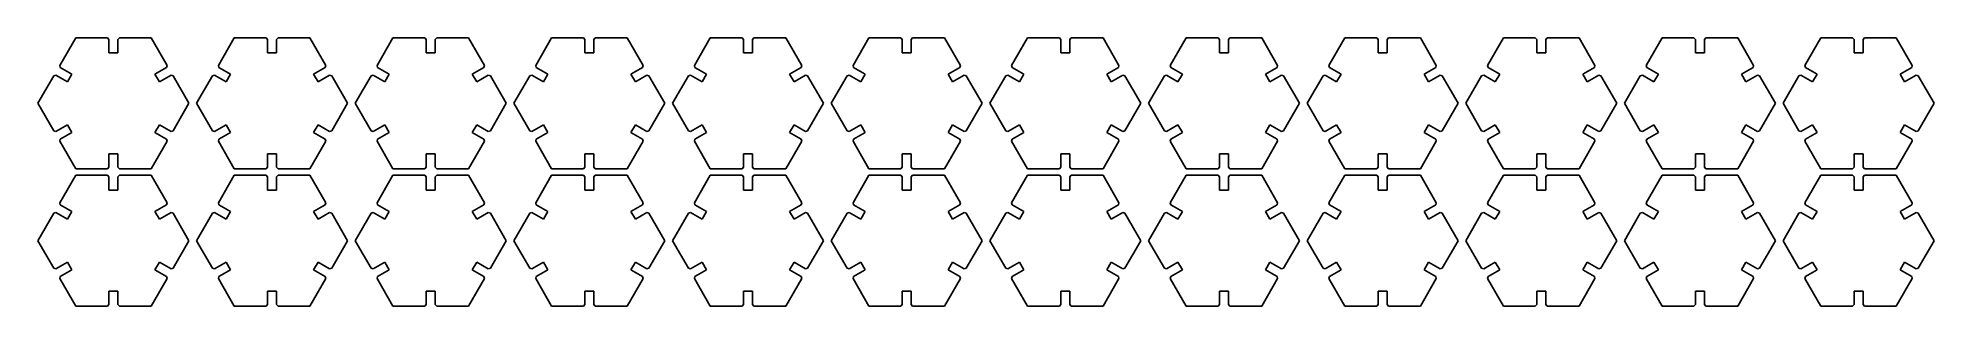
# Model space of a CAD drawing. Extents: x 22 to 1830, y 1020 to 1276.
import ezdxf

# ---------------------------------------------------------------- set-up
doc = ezdxf.new("R2010")
doc.units = 0
doc.layers.get('0').update_dxf_attribs({"linetype": 'CONTINUOUS'})

msp = doc.modelspace()

# ---------------------------------------------------------------- linework, layer by layer
at = {"color": 7}
for points in [[(57.822559, 1276.093284), (42.657205, 1249.826109)], [(57.822559, 1276.093284), (42.657205, 1249.826109)], [(88.15327, 1276.093284), (57.822559, 1276.093284)], [(88.15327, 1276.093284), (57.822559, 1276.093284)], [(89.57059, 1274.675934), (88.15327, 1276.093284)], [(89.57059, 1274.675934), (88.15327, 1276.093284)], [(89.57059, 1261.920084), (89.57059, 1274.675934)], [(89.57059, 1261.920084), (89.57059, 1274.675934)], [(98.074525, 1274.675934), (99.491852, 1276.093284)], [(98.074525, 1274.675934), (99.491852, 1276.093284)], [(98.074525, 1261.920084), (98.074525, 1274.675934)], [(98.074525, 1261.920084), (98.074525, 1274.675934)], [(129.822557, 1276.093284), (99.491852, 1276.093284)], [(129.822557, 1276.093284), (99.491852, 1276.093284)], [(144.98791, 1249.826109), (129.822557, 1276.093284)], [(144.98791, 1249.826109), (129.822557, 1276.093284)], [(209.098699, 1276.093284), (193.933345, 1249.826109)], [(239.42941, 1276.093284), (209.098699, 1276.093284)], [(240.84673, 1274.675934), (239.42941, 1276.093284)], [(240.84673, 1261.920084), (240.84673, 1274.675934)], [(249.350665, 1274.675934), (250.767992, 1276.093284)], [(249.350665, 1261.920084), (249.350665, 1274.675934)], [(281.098697, 1276.093284), (250.767992, 1276.093284)], [(296.26405, 1249.826109), (281.098697, 1276.093284)], [(360.374846, 1276.093284), (345.209492, 1249.826109)], [(390.705557, 1276.093284), (360.374846, 1276.093284)], [(392.122877, 1274.675934), (390.705557, 1276.093284)], [(392.122877, 1261.920084), (392.122877, 1274.675934)], [(400.626812, 1274.675934), (402.04414, 1276.093284)], [(400.626812, 1261.920084), (400.626812, 1274.675934)], [(432.374845, 1276.093284), (402.04414, 1276.093284)], [(447.540197, 1249.826109), (432.374845, 1276.093284)], [(511.650986, 1276.093284), (496.485632, 1249.826109)], [(541.981697, 1276.093284), (511.650986, 1276.093284)], [(543.399017, 1274.675934), (541.981697, 1276.093284)], [(543.399017, 1261.920084), (543.399017, 1274.675934)], [(551.902952, 1274.675934), (553.32028, 1276.093284)], [(551.902952, 1261.920084), (551.902952, 1274.675934)], [(583.650985, 1276.093284), (553.32028, 1276.093284)], [(598.816337, 1249.826109), (583.650985, 1276.093284)], [(662.927126, 1276.093284), (647.761772, 1249.826109)], [(693.257837, 1276.093284), (662.927126, 1276.093284)], [(694.675157, 1274.675934), (693.257837, 1276.093284)], [(694.675157, 1261.920084), (694.675157, 1274.675934)], [(703.179092, 1274.675934), (704.59642, 1276.093284)], [(703.179092, 1261.920084), (703.179092, 1274.675934)], [(734.927125, 1276.093284), (704.59642, 1276.093284)], [(750.092477, 1249.826109), (734.927125, 1276.093284)], [(814.203259, 1276.093284), (799.037905, 1249.826109)], [(844.53397, 1276.093284), (814.203259, 1276.093284)], [(845.95129, 1274.675934), (844.53397, 1276.093284)], [(845.95129, 1261.920084), (845.95129, 1274.675934)], [(854.455225, 1274.675934), (855.872552, 1276.093284)], [(854.455225, 1261.920084), (854.455225, 1274.675934)], [(886.203257, 1276.093284), (855.872552, 1276.093284)], [(901.36861, 1249.826109), (886.203257, 1276.093284)], [(965.479384, 1276.093284), (950.31403, 1249.826109)], [(995.810095, 1276.093284), (965.479384, 1276.093284)], [(997.227415, 1274.675934), (995.810095, 1276.093284)], [(997.227415, 1261.920084), (997.227415, 1274.675934)], [(1005.73135, 1274.675934), (1007.148677, 1276.093284)], [(1005.73135, 1261.920084), (1005.73135, 1274.675934)], [(1037.479382, 1276.093284), (1007.148677, 1276.093284)], [(1052.644735, 1249.826109), (1037.479382, 1276.093284)], [(1116.755584, 1276.093284), (1101.59023, 1249.826109)], [(1147.086295, 1276.093284), (1116.755584, 1276.093284)], [(1148.503615, 1274.675934), (1147.086295, 1276.093284)], [(1148.503615, 1261.920084), (1148.503615, 1274.675934)], [(1157.00755, 1274.675934), (1158.424877, 1276.093284)], [(1157.00755, 1261.920084), (1157.00755, 1274.675934)], [(1188.755582, 1276.093284), (1158.424877, 1276.093284)], [(1203.920935, 1249.826109), (1188.755582, 1276.093284)], [(1268.031709, 1276.093284), (1252.866355, 1249.826109)], [(1298.36242, 1276.093284), (1268.031709, 1276.093284)], [(1299.77974, 1274.675934), (1298.36242, 1276.093284)], [(1299.77974, 1261.920084), (1299.77974, 1274.675934)], [(1308.283675, 1274.675934), (1309.701002, 1276.093284)], [(1308.283675, 1261.920084), (1308.283675, 1274.675934)], [(1340.031707, 1276.093284), (1309.701002, 1276.093284)], [(1355.19706, 1249.826109), (1340.031707, 1276.093284)], [(1419.307834, 1276.093284), (1404.14248, 1249.826109)], [(1449.638545, 1276.093284), (1419.307834, 1276.093284)], [(1451.055865, 1274.675934), (1449.638545, 1276.093284)], [(1451.055865, 1261.920084), (1451.055865, 1274.675934)], [(1459.5598, 1274.675934), (1460.977127, 1276.093284)], [(1459.5598, 1261.920084), (1459.5598, 1274.675934)], [(1491.307832, 1276.093284), (1460.977127, 1276.093284)], [(1506.473185, 1249.826109), (1491.307832, 1276.093284)], [(1570.583959, 1276.093284), (1555.418605, 1249.826109)], [(1600.91467, 1276.093284), (1570.583959, 1276.093284)], [(1602.33199, 1274.675934), (1600.91467, 1276.093284)], [(1602.33199, 1261.920084), (1602.33199, 1274.675934)], [(1610.835925, 1274.675934), (1612.253252, 1276.093284)], [(1610.835925, 1261.920084), (1610.835925, 1274.675934)], [(1642.583957, 1276.093284), (1612.253252, 1276.093284)], [(1657.74931, 1249.826109), (1642.583957, 1276.093284)], [(1721.860159, 1276.093284), (1706.694805, 1249.826109)], [(1752.19087, 1276.093284), (1721.860159, 1276.093284)], [(1753.60819, 1274.675934), (1752.19087, 1276.093284)], [(1753.60819, 1261.920084), (1753.60819, 1274.675934)], [(1762.112125, 1274.675934), (1763.529452, 1276.093284)], [(1762.112125, 1261.920084), (1762.112125, 1274.675934)], [(1793.860157, 1276.093284), (1763.529452, 1276.093284)], [(1809.02551, 1249.826109), (1793.860157, 1276.093284)], [(42.657205, 1249.826109), (43.17598, 1247.890059)], [(42.657205, 1249.826109), (43.17598, 1247.890059)], [(54.222919, 1241.512059), (43.17598, 1247.890059)], [(54.222919, 1241.512059), (43.17598, 1247.890059)], [(98.074525, 1261.920084), (89.57059, 1261.920084)], [(98.074525, 1261.920084), (89.57059, 1261.920084)], [(133.422197, 1241.512059), (144.469135, 1247.890059)], [(133.422197, 1241.512059), (144.469135, 1247.890059)], [(144.469135, 1247.890059), (144.98791, 1249.826109)], [(144.469135, 1247.890059), (144.98791, 1249.826109)], [(193.933345, 1249.826109), (194.45212, 1247.890059)], [(205.499059, 1241.512059), (194.45212, 1247.890059)], [(249.350665, 1261.920084), (240.84673, 1261.920084)], [(284.698337, 1241.512059), (295.745275, 1247.890059)], [(295.745275, 1247.890059), (296.26405, 1249.826109)], [(345.209492, 1249.826109), (345.728267, 1247.890059)], [(356.775206, 1241.512059), (345.728267, 1247.890059)], [(400.626812, 1261.920084), (392.122877, 1261.920084)], [(435.974485, 1241.512059), (447.021422, 1247.890059)], [(447.021422, 1247.890059), (447.540197, 1249.826109)], [(496.485632, 1249.826109), (497.004407, 1247.890059)], [(508.051346, 1241.512059), (497.004407, 1247.890059)], [(551.902952, 1261.920084), (543.399017, 1261.920084)], [(587.250625, 1241.512059), (598.297562, 1247.890059)], [(598.297562, 1247.890059), (598.816337, 1249.826109)], [(647.761772, 1249.826109), (648.280547, 1247.890059)], [(659.327486, 1241.512059), (648.280547, 1247.890059)], [(703.179092, 1261.920084), (694.675157, 1261.920084)], [(738.526765, 1241.512059), (749.573702, 1247.890059)], [(749.573702, 1247.890059), (750.092477, 1249.826109)], [(799.037905, 1249.826109), (799.55668, 1247.890059)], [(810.603619, 1241.512059), (799.55668, 1247.890059)], [(854.455225, 1261.920084), (845.95129, 1261.920084)], [(889.802897, 1241.512059), (900.849835, 1247.890059)], [(900.849835, 1247.890059), (901.36861, 1249.826109)], [(950.31403, 1249.826109), (950.832805, 1247.890059)], [(961.879744, 1241.512059), (950.832805, 1247.890059)], [(1005.73135, 1261.920084), (997.227415, 1261.920084)], [(1041.079022, 1241.512059), (1052.12596, 1247.890059)], [(1052.12596, 1247.890059), (1052.644735, 1249.826109)], [(1101.59023, 1249.826109), (1102.109005, 1247.890059)], [(1113.155944, 1241.512059), (1102.109005, 1247.890059)], [(1157.00755, 1261.920084), (1148.503615, 1261.920084)], [(1192.355222, 1241.512059), (1203.40216, 1247.890059)], [(1203.40216, 1247.890059), (1203.920935, 1249.826109)], [(1252.866355, 1249.826109), (1253.38513, 1247.890059)], [(1264.432069, 1241.512059), (1253.38513, 1247.890059)], [(1308.283675, 1261.920084), (1299.77974, 1261.920084)], [(1343.631347, 1241.512059), (1354.678285, 1247.890059)], [(1354.678285, 1247.890059), (1355.19706, 1249.826109)], [(1404.14248, 1249.826109), (1404.661255, 1247.890059)], [(1415.708194, 1241.512059), (1404.661255, 1247.890059)], [(1459.5598, 1261.920084), (1451.055865, 1261.920084)], [(1494.907472, 1241.512059), (1505.95441, 1247.890059)], [(1505.95441, 1247.890059), (1506.473185, 1249.826109)], [(1555.418605, 1249.826109), (1555.93738, 1247.890059)], [(1566.984319, 1241.512059), (1555.93738, 1247.890059)], [(1610.835925, 1261.920084), (1602.33199, 1261.920084)], [(1646.183597, 1241.512059), (1657.230535, 1247.890059)], [(1657.230535, 1247.890059), (1657.74931, 1249.826109)], [(1706.694805, 1249.826109), (1707.21358, 1247.890059)], [(1718.260519, 1241.512059), (1707.21358, 1247.890059)], [(1762.112125, 1261.920084), (1753.60819, 1261.920084)], [(1797.459797, 1241.512059), (1808.506735, 1247.890059)], [(1808.506735, 1247.890059), (1809.02551, 1249.826109)], [(36.98791, 1240.006659), (21.822557, 1213.739484)], [(36.98791, 1240.006659), (21.822557, 1213.739484)], [(38.924012, 1240.525434), (36.98791, 1240.006659)], [(38.924012, 1240.525434), (36.98791, 1240.006659)], [(49.970951, 1234.147434), (38.924012, 1240.525434)], [(49.970951, 1234.147434), (38.924012, 1240.525434)], [(54.222919, 1241.512059), (49.970951, 1234.147434)], [(54.222919, 1241.512059), (49.970951, 1234.147434)], [(137.674165, 1234.147434), (133.422197, 1241.512059)], [(137.674165, 1234.147434), (133.422197, 1241.512059)], [(137.674165, 1234.147434), (148.721102, 1240.525434)], [(137.674165, 1234.147434), (148.721102, 1240.525434)], [(148.721102, 1240.525434), (150.657205, 1240.006659)], [(148.721102, 1240.525434), (150.657205, 1240.006659)], [(165.822557, 1213.739484), (150.657205, 1240.006659)], [(165.822557, 1213.739484), (150.657205, 1240.006659)], [(188.26405, 1240.006659), (173.098697, 1213.739484)], [(190.200152, 1240.525434), (188.26405, 1240.006659)], [(201.24709, 1234.147434), (190.200152, 1240.525434)], [(205.499059, 1241.512059), (201.24709, 1234.147434)], [(288.950305, 1234.147434), (284.698337, 1241.512059)], [(288.950305, 1234.147434), (299.997242, 1240.525434)], [(299.997242, 1240.525434), (301.933345, 1240.006659)], [(317.098697, 1213.739484), (301.933345, 1240.006659)], [(339.540197, 1240.006659), (324.374845, 1213.739484)], [(341.4763, 1240.525434), (339.540197, 1240.006659)], [(352.523238, 1234.147434), (341.4763, 1240.525434)], [(356.775206, 1241.512059), (352.523238, 1234.147434)], [(440.226452, 1234.147434), (435.974485, 1241.512059)], [(440.226452, 1234.147434), (451.27339, 1240.525434)], [(451.27339, 1240.525434), (453.209492, 1240.006659)], [(468.374845, 1213.739484), (453.209492, 1240.006659)], [(490.816337, 1240.006659), (475.650985, 1213.739484)], [(492.75244, 1240.525434), (490.816337, 1240.006659)], [(503.799378, 1234.147434), (492.75244, 1240.525434)], [(508.051346, 1241.512059), (503.799378, 1234.147434)], [(591.502592, 1234.147434), (587.250625, 1241.512059)], [(591.502592, 1234.147434), (602.54953, 1240.525434)], [(602.54953, 1240.525434), (604.485632, 1240.006659)], [(619.650985, 1213.739484), (604.485632, 1240.006659)], [(642.092477, 1240.006659), (626.927125, 1213.739484)], [(644.02858, 1240.525434), (642.092477, 1240.006659)], [(655.075518, 1234.147434), (644.02858, 1240.525434)], [(659.327486, 1241.512059), (655.075518, 1234.147434)], [(742.778732, 1234.147434), (738.526765, 1241.512059)], [(742.778732, 1234.147434), (753.82567, 1240.525434)], [(753.82567, 1240.525434), (755.761772, 1240.006659)], [(770.927125, 1213.739484), (755.761772, 1240.006659)], [(793.36861, 1240.006659), (778.203257, 1213.739484)], [(795.304712, 1240.525434), (793.36861, 1240.006659)], [(806.351651, 1234.147434), (795.304712, 1240.525434)], [(810.603619, 1241.512059), (806.351651, 1234.147434)], [(894.054865, 1234.147434), (889.802897, 1241.512059)], [(894.054865, 1234.147434), (905.101802, 1240.525434)], [(905.101802, 1240.525434), (907.037905, 1240.006659)], [(922.203257, 1213.739484), (907.037905, 1240.006659)], [(944.644735, 1240.006659), (929.479382, 1213.739484)], [(946.580837, 1240.525434), (944.644735, 1240.006659)], [(957.627776, 1234.147434), (946.580837, 1240.525434)], [(961.879744, 1241.512059), (957.627776, 1234.147434)], [(1045.33099, 1234.147434), (1041.079022, 1241.512059)], [(1045.33099, 1234.147434), (1056.377927, 1240.525434)], [(1056.377927, 1240.525434), (1058.31403, 1240.006659)], [(1073.479382, 1213.739484), (1058.31403, 1240.006659)], [(1095.920935, 1240.006659), (1080.755582, 1213.739484)], [(1097.857037, 1240.525434), (1095.920935, 1240.006659)], [(1108.903975, 1234.147434), (1097.857037, 1240.525434)], [(1113.155944, 1241.512059), (1108.903975, 1234.147434)], [(1196.60719, 1234.147434), (1192.355222, 1241.512059)], [(1196.60719, 1234.147434), (1207.654127, 1240.525434)], [(1207.654127, 1240.525434), (1209.59023, 1240.006659)], [(1224.755582, 1213.739484), (1209.59023, 1240.006659)], [(1247.19706, 1240.006659), (1232.031707, 1213.739484)], [(1249.133162, 1240.525434), (1247.19706, 1240.006659)], [(1260.1801, 1234.147434), (1249.133162, 1240.525434)], [(1264.432069, 1241.512059), (1260.1801, 1234.147434)], [(1347.883315, 1234.147434), (1343.631347, 1241.512059)], [(1347.883315, 1234.147434), (1358.930252, 1240.525434)], [(1358.930252, 1240.525434), (1360.866355, 1240.006659)], [(1376.031707, 1213.739484), (1360.866355, 1240.006659)], [(1398.473185, 1240.006659), (1383.307832, 1213.739484)], [(1400.409287, 1240.525434), (1398.473185, 1240.006659)], [(1411.456225, 1234.147434), (1400.409287, 1240.525434)], [(1415.708194, 1241.512059), (1411.456225, 1234.147434)], [(1499.15944, 1234.147434), (1494.907472, 1241.512059)], [(1499.15944, 1234.147434), (1510.206377, 1240.525434)], [(1510.206377, 1240.525434), (1512.14248, 1240.006659)], [(1527.307832, 1213.739484), (1512.14248, 1240.006659)], [(1549.74931, 1240.006659), (1534.583957, 1213.739484)], [(1551.685412, 1240.525434), (1549.74931, 1240.006659)], [(1562.73235, 1234.147434), (1551.685412, 1240.525434)], [(1566.984319, 1241.512059), (1562.73235, 1234.147434)], [(1650.435565, 1234.147434), (1646.183597, 1241.512059)], [(1650.435565, 1234.147434), (1661.482502, 1240.525434)], [(1661.482502, 1240.525434), (1663.418605, 1240.006659)], [(1678.583957, 1213.739484), (1663.418605, 1240.006659)], [(1701.02551, 1240.006659), (1685.860157, 1213.739484)], [(1702.961612, 1240.525434), (1701.02551, 1240.006659)], [(1714.00855, 1234.147434), (1702.961612, 1240.525434)], [(1718.260519, 1241.512059), (1714.00855, 1234.147434)], [(1801.711765, 1234.147434), (1797.459797, 1241.512059)], [(1801.711765, 1234.147434), (1812.758702, 1240.525434)], [(1812.758702, 1240.525434), (1814.694805, 1240.006659)], [(1829.860157, 1213.739484), (1814.694805, 1240.006659)], [(21.822557, 1213.739484), (36.98791, 1187.472309)], [(21.822557, 1213.739484), (36.98791, 1187.472309)], [(150.657205, 1187.472309), (165.822557, 1213.739484)], [(150.657205, 1187.472309), (165.822557, 1213.739484)], [(173.098697, 1213.739484), (188.26405, 1187.472309)], [(301.933345, 1187.472309), (317.098697, 1213.739484)], [(324.374845, 1213.739484), (339.540197, 1187.472309)], [(453.209492, 1187.472309), (468.374845, 1213.739484)], [(475.650985, 1213.739484), (490.816337, 1187.472309)], [(604.485632, 1187.472309), (619.650985, 1213.739484)], [(626.927125, 1213.739484), (642.092477, 1187.472309)], [(755.761772, 1187.472309), (770.927125, 1213.739484)], [(778.203257, 1213.739484), (793.36861, 1187.472309)], [(907.037905, 1187.472309), (922.203257, 1213.739484)], [(929.479382, 1213.739484), (944.644735, 1187.472309)], [(1058.31403, 1187.472309), (1073.479382, 1213.739484)], [(1080.755582, 1213.739484), (1095.920935, 1187.472309)], [(1209.59023, 1187.472309), (1224.755582, 1213.739484)], [(1232.031707, 1213.739484), (1247.19706, 1187.472309)], [(1360.866355, 1187.472309), (1376.031707, 1213.739484)], [(1383.307832, 1213.739484), (1398.473185, 1187.472309)], [(1512.14248, 1187.472309), (1527.307832, 1213.739484)], [(1534.583957, 1213.739484), (1549.74931, 1187.472309)], [(1663.418605, 1187.472309), (1678.583957, 1213.739484)], [(1685.860157, 1213.739484), (1701.02551, 1187.472309)], [(1814.694805, 1187.472309), (1829.860157, 1213.739484)], [(49.970951, 1193.331459), (38.924012, 1186.953534)], [(49.970951, 1193.331459), (38.924012, 1186.953534)], [(49.970951, 1193.331459), (54.222919, 1185.966834)], [(49.970951, 1193.331459), (54.222919, 1185.966834)], [(133.422197, 1185.966834), (137.674165, 1193.331459)], [(133.422197, 1185.966834), (137.674165, 1193.331459)], [(137.674165, 1193.331459), (148.721102, 1186.953534)], [(137.674165, 1193.331459), (148.721102, 1186.953534)], [(201.24709, 1193.331459), (190.200152, 1186.953534)], [(201.24709, 1193.331459), (205.499059, 1185.966834)], [(284.698337, 1185.966834), (288.950305, 1193.331459)], [(288.950305, 1193.331459), (299.997242, 1186.953534)], [(352.523238, 1193.331459), (341.4763, 1186.953534)], [(352.523238, 1193.331459), (356.775206, 1185.966834)], [(435.974485, 1185.966834), (440.226452, 1193.331459)], [(440.226452, 1193.331459), (451.27339, 1186.953534)], [(503.799378, 1193.331459), (492.75244, 1186.953534)], [(503.799378, 1193.331459), (508.051346, 1185.966834)], [(587.250625, 1185.966834), (591.502592, 1193.331459)], [(591.502592, 1193.331459), (602.54953, 1186.953534)], [(655.075518, 1193.331459), (644.02858, 1186.953534)], [(655.075518, 1193.331459), (659.327486, 1185.966834)], [(738.526765, 1185.966834), (742.778732, 1193.331459)], [(742.778732, 1193.331459), (753.82567, 1186.953534)], [(806.351651, 1193.331459), (795.304712, 1186.953534)], [(806.351651, 1193.331459), (810.603619, 1185.966834)], [(889.802897, 1185.966834), (894.054865, 1193.331459)], [(894.054865, 1193.331459), (905.101802, 1186.953534)], [(957.627776, 1193.331459), (946.580837, 1186.953534)], [(957.627776, 1193.331459), (961.879744, 1185.966834)], [(1041.079022, 1185.966834), (1045.33099, 1193.331459)], [(1045.33099, 1193.331459), (1056.377927, 1186.953534)], [(1108.903975, 1193.331459), (1097.857037, 1186.953534)], [(1108.903975, 1193.331459), (1113.155944, 1185.966834)], [(1192.355222, 1185.966834), (1196.60719, 1193.331459)], [(1196.60719, 1193.331459), (1207.654127, 1186.953534)], [(1260.1801, 1193.331459), (1249.133162, 1186.953534)], [(1260.1801, 1193.331459), (1264.432069, 1185.966834)], [(1343.631347, 1185.966834), (1347.883315, 1193.331459)], [(1347.883315, 1193.331459), (1358.930252, 1186.953534)], [(1411.456225, 1193.331459), (1400.409287, 1186.953534)], [(1411.456225, 1193.331459), (1415.708194, 1185.966834)], [(1494.907472, 1185.966834), (1499.15944, 1193.331459)], [(1499.15944, 1193.331459), (1510.206377, 1186.953534)], [(1562.73235, 1193.331459), (1551.685412, 1186.953534)], [(1562.73235, 1193.331459), (1566.984319, 1185.966834)], [(1646.183597, 1185.966834), (1650.435565, 1193.331459)], [(1650.435565, 1193.331459), (1661.482502, 1186.953534)], [(1714.00855, 1193.331459), (1702.961612, 1186.953534)], [(1714.00855, 1193.331459), (1718.260519, 1185.966834)], [(1797.459797, 1185.966834), (1801.711765, 1193.331459)], [(1801.711765, 1193.331459), (1812.758702, 1186.953534)], [(38.924012, 1186.953534), (36.98791, 1187.472309)], [(38.924012, 1186.953534), (36.98791, 1187.472309)], [(43.17598, 1179.588909), (42.657205, 1177.652784)], [(43.17598, 1179.588909), (42.657205, 1177.652784)], [(42.657205, 1177.652784), (57.822559, 1151.385609)], [(42.657205, 1177.652784), (57.822559, 1151.385609)], [(54.222919, 1185.966834), (43.17598, 1179.588909)], [(54.222919, 1185.966834), (43.17598, 1179.588909)], [(129.822557, 1151.385609), (144.98791, 1177.652784)], [(129.822557, 1151.385609), (144.98791, 1177.652784)], [(133.422197, 1185.966834), (144.469135, 1179.588909)], [(133.422197, 1185.966834), (144.469135, 1179.588909)], [(144.469135, 1179.588909), (144.98791, 1177.652784)], [(144.469135, 1179.588909), (144.98791, 1177.652784)], [(148.721102, 1186.953534), (150.657205, 1187.472309)], [(148.721102, 1186.953534), (150.657205, 1187.472309)], [(190.200152, 1186.953534), (188.26405, 1187.472309)], [(194.45212, 1179.588909), (193.933345, 1177.652784)], [(193.933345, 1177.652784), (209.098699, 1151.385609)], [(205.499059, 1185.966834), (194.45212, 1179.588909)], [(281.098697, 1151.385609), (296.26405, 1177.652784)], [(284.698337, 1185.966834), (295.745275, 1179.588909)], [(295.745275, 1179.588909), (296.26405, 1177.652784)], [(299.997242, 1186.953534), (301.933345, 1187.472309)], [(341.4763, 1186.953534), (339.540197, 1187.472309)], [(345.728267, 1179.588909), (345.209492, 1177.652784)], [(345.209492, 1177.652784), (360.374846, 1151.385609)], [(356.775206, 1185.966834), (345.728267, 1179.588909)], [(432.374845, 1151.385609), (447.540197, 1177.652784)], [(435.974485, 1185.966834), (447.021422, 1179.588909)], [(447.021422, 1179.588909), (447.540197, 1177.652784)], [(451.27339, 1186.953534), (453.209492, 1187.472309)], [(492.75244, 1186.953534), (490.816337, 1187.472309)], [(497.004407, 1179.588909), (496.485632, 1177.652784)], [(496.485632, 1177.652784), (511.650986, 1151.385609)], [(508.051346, 1185.966834), (497.004407, 1179.588909)], [(583.650985, 1151.385609), (598.816337, 1177.652784)], [(587.250625, 1185.966834), (598.297562, 1179.588909)], [(598.297562, 1179.588909), (598.816337, 1177.652784)], [(602.54953, 1186.953534), (604.485632, 1187.472309)], [(644.02858, 1186.953534), (642.092477, 1187.472309)], [(648.280547, 1179.588909), (647.761772, 1177.652784)], [(647.761772, 1177.652784), (662.927126, 1151.385609)], [(659.327486, 1185.966834), (648.280547, 1179.588909)], [(734.927125, 1151.385609), (750.092477, 1177.652784)], [(738.526765, 1185.966834), (749.573702, 1179.588909)], [(749.573702, 1179.588909), (750.092477, 1177.652784)], [(753.82567, 1186.953534), (755.761772, 1187.472309)], [(795.304712, 1186.953534), (793.36861, 1187.472309)], [(799.55668, 1179.588909), (799.037905, 1177.652784)], [(799.037905, 1177.652784), (814.203259, 1151.385609)], [(810.603619, 1185.966834), (799.55668, 1179.588909)], [(886.203257, 1151.385609), (901.36861, 1177.652784)], [(889.802897, 1185.966834), (900.849835, 1179.588909)], [(900.849835, 1179.588909), (901.36861, 1177.652784)], [(905.101802, 1186.953534), (907.037905, 1187.472309)], [(946.580837, 1186.953534), (944.644735, 1187.472309)], [(950.832805, 1179.588909), (950.31403, 1177.652784)], [(950.31403, 1177.652784), (965.479384, 1151.385609)], [(961.879744, 1185.966834), (950.832805, 1179.588909)], [(1037.479382, 1151.385609), (1052.644735, 1177.652784)], [(1041.079022, 1185.966834), (1052.12596, 1179.588909)], [(1052.12596, 1179.588909), (1052.644735, 1177.652784)], [(1056.377927, 1186.953534), (1058.31403, 1187.472309)], [(1097.857037, 1186.953534), (1095.920935, 1187.472309)], [(1102.109005, 1179.588909), (1101.59023, 1177.652784)], [(1101.59023, 1177.652784), (1116.755584, 1151.385609)], [(1113.155944, 1185.966834), (1102.109005, 1179.588909)], [(1188.755582, 1151.385609), (1203.920935, 1177.652784)], [(1192.355222, 1185.966834), (1203.40216, 1179.588909)], [(1203.40216, 1179.588909), (1203.920935, 1177.652784)], [(1207.654127, 1186.953534), (1209.59023, 1187.472309)], [(1249.133162, 1186.953534), (1247.19706, 1187.472309)], [(1253.38513, 1179.588909), (1252.866355, 1177.652784)], [(1252.866355, 1177.652784), (1268.031709, 1151.385609)], [(1264.432069, 1185.966834), (1253.38513, 1179.588909)], [(1340.031707, 1151.385609), (1355.19706, 1177.652784)], [(1343.631347, 1185.966834), (1354.678285, 1179.588909)], [(1354.678285, 1179.588909), (1355.19706, 1177.652784)], [(1358.930252, 1186.953534), (1360.866355, 1187.472309)], [(1400.409287, 1186.953534), (1398.473185, 1187.472309)], [(1404.661255, 1179.588909), (1404.14248, 1177.652784)], [(1404.14248, 1177.652784), (1419.307834, 1151.385609)], [(1415.708194, 1185.966834), (1404.661255, 1179.588909)], [(1491.307832, 1151.385609), (1506.473185, 1177.652784)], [(1494.907472, 1185.966834), (1505.95441, 1179.588909)], [(1505.95441, 1179.588909), (1506.473185, 1177.652784)], [(1510.206377, 1186.953534), (1512.14248, 1187.472309)], [(1551.685412, 1186.953534), (1549.74931, 1187.472309)], [(1555.93738, 1179.588909), (1555.418605, 1177.652784)], [(1555.418605, 1177.652784), (1570.583959, 1151.385609)], [(1566.984319, 1185.966834), (1555.93738, 1179.588909)], [(1642.583957, 1151.385609), (1657.74931, 1177.652784)], [(1646.183597, 1185.966834), (1657.230535, 1179.588909)], [(1657.230535, 1179.588909), (1657.74931, 1177.652784)], [(1661.482502, 1186.953534), (1663.418605, 1187.472309)], [(1702.961612, 1186.953534), (1701.02551, 1187.472309)], [(1707.21358, 1179.588909), (1706.694805, 1177.652784)], [(1706.694805, 1177.652784), (1721.860159, 1151.385609)], [(1718.260519, 1185.966834), (1707.21358, 1179.588909)], [(1793.860157, 1151.385609), (1809.02551, 1177.652784)], [(1797.459797, 1185.966834), (1808.506735, 1179.588909)], [(1808.506735, 1179.588909), (1809.02551, 1177.652784)], [(1812.758702, 1186.953534), (1814.694805, 1187.472309)], [(89.57059, 1165.558884), (98.074525, 1165.558884)], [(89.57059, 1165.558884), (89.57059, 1152.802959)], [(89.57059, 1165.558884), (98.074525, 1165.558884)], [(89.57059, 1165.558884), (89.57059, 1152.802959)], [(98.074525, 1165.558884), (98.074525, 1152.802959)], [(98.074525, 1165.558884), (98.074525, 1152.802959)], [(240.84673, 1165.558884), (249.350665, 1165.558884)], [(240.84673, 1165.558884), (240.84673, 1152.802959)], [(249.350665, 1165.558884), (249.350665, 1152.802959)], [(392.122877, 1165.558884), (400.626812, 1165.558884)], [(392.122877, 1165.558884), (392.122877, 1152.802959)], [(400.626812, 1165.558884), (400.626812, 1152.802959)], [(543.399017, 1165.558884), (551.902952, 1165.558884)], [(543.399017, 1165.558884), (543.399017, 1152.802959)], [(551.902952, 1165.558884), (551.902952, 1152.802959)], [(694.675157, 1165.558884), (703.179092, 1165.558884)], [(694.675157, 1165.558884), (694.675157, 1152.802959)], [(703.179092, 1165.558884), (703.179092, 1152.802959)], [(845.95129, 1165.558884), (854.455225, 1165.558884)], [(845.95129, 1165.558884), (845.95129, 1152.802959)], [(854.455225, 1165.558884), (854.455225, 1152.802959)], [(997.227415, 1165.558884), (1005.73135, 1165.558884)], [(997.227415, 1165.558884), (997.227415, 1152.802959)], [(1005.73135, 1165.558884), (1005.73135, 1152.802959)], [(1148.503615, 1165.558884), (1157.00755, 1165.558884)], [(1148.503615, 1165.558884), (1148.503615, 1152.802959)], [(1157.00755, 1165.558884), (1157.00755, 1152.802959)], [(1299.77974, 1165.558884), (1308.283675, 1165.558884)], [(1299.77974, 1165.558884), (1299.77974, 1152.802959)], [(1308.283675, 1165.558884), (1308.283675, 1152.802959)], [(1451.055865, 1165.558884), (1459.5598, 1165.558884)], [(1451.055865, 1165.558884), (1451.055865, 1152.802959)], [(1459.5598, 1165.558884), (1459.5598, 1152.802959)], [(1602.33199, 1165.558884), (1610.835925, 1165.558884)], [(1602.33199, 1165.558884), (1602.33199, 1152.802959)], [(1610.835925, 1165.558884), (1610.835925, 1152.802959)], [(1753.60819, 1165.558884), (1762.112125, 1165.558884)], [(1753.60819, 1165.558884), (1753.60819, 1152.802959)], [(1762.112125, 1165.558884), (1762.112125, 1152.802959)], [(57.822559, 1145.073691), (42.657205, 1118.806516)], [(57.822559, 1151.385609), (88.15327, 1151.385609)], [(57.822559, 1151.385609), (88.15327, 1151.385609)], [(88.15327, 1145.073691), (57.822559, 1145.073691)], [(89.57059, 1152.802959), (88.15327, 1151.385609)], [(89.57059, 1152.802959), (88.15327, 1151.385609)], [(89.57059, 1143.656341), (88.15327, 1145.073691)], [(89.57059, 1130.900492), (89.57059, 1143.656341)], [(98.074525, 1152.802959), (99.491852, 1151.385609)], [(98.074525, 1152.802959), (99.491852, 1151.385609)], [(98.074525, 1143.656341), (99.491852, 1145.073691)], [(98.074525, 1130.900492), (98.074525, 1143.656341)], [(99.491852, 1151.385609), (129.822557, 1151.385609)], [(99.491852, 1151.385609), (129.822557, 1151.385609)], [(129.822557, 1145.073691), (99.491852, 1145.073691)], [(144.98791, 1118.806516), (129.822557, 1145.073691)], [(209.098699, 1145.073691), (193.933345, 1118.806516)], [(209.098699, 1151.385609), (239.42941, 1151.385609)], [(239.42941, 1145.073691), (209.098699, 1145.073691)], [(240.84673, 1152.802959), (239.42941, 1151.385609)], [(240.84673, 1143.656341), (239.42941, 1145.073691)], [(240.84673, 1130.900492), (240.84673, 1143.656341)], [(249.350665, 1152.802959), (250.767992, 1151.385609)], [(249.350665, 1143.656341), (250.767992, 1145.073691)], [(249.350665, 1130.900492), (249.350665, 1143.656341)], [(250.767992, 1151.385609), (281.098697, 1151.385609)], [(281.098697, 1145.073691), (250.767992, 1145.073691)], [(296.26405, 1118.806516), (281.098697, 1145.073691)], [(360.374846, 1145.073691), (345.209492, 1118.806516)], [(360.374846, 1151.385609), (390.705557, 1151.385609)], [(390.705557, 1145.073691), (360.374846, 1145.073691)], [(392.122877, 1152.802959), (390.705557, 1151.385609)], [(392.122877, 1143.656341), (390.705557, 1145.073691)], [(392.122877, 1130.900492), (392.122877, 1143.656341)], [(400.626812, 1152.802959), (402.04414, 1151.385609)], [(400.626812, 1143.656341), (402.04414, 1145.073691)], [(400.626812, 1130.900492), (400.626812, 1143.656341)], [(402.04414, 1151.385609), (432.374845, 1151.385609)], [(432.374845, 1145.073691), (402.04414, 1145.073691)], [(447.540197, 1118.806516), (432.374845, 1145.073691)], [(511.650986, 1145.073691), (496.485632, 1118.806516)], [(511.650986, 1151.385609), (541.981697, 1151.385609)], [(541.981697, 1145.073691), (511.650986, 1145.073691)], [(543.399017, 1152.802959), (541.981697, 1151.385609)], [(543.399017, 1143.656341), (541.981697, 1145.073691)], [(543.399017, 1130.900492), (543.399017, 1143.656341)], [(551.902952, 1152.802959), (553.32028, 1151.385609)], [(551.902952, 1143.656341), (553.32028, 1145.073691)], [(551.902952, 1130.900492), (551.902952, 1143.656341)], [(553.32028, 1151.385609), (583.650985, 1151.385609)], [(583.650985, 1145.073691), (553.32028, 1145.073691)], [(598.816337, 1118.806516), (583.650985, 1145.073691)], [(662.927126, 1145.073691), (647.761772, 1118.806516)], [(662.927126, 1151.385609), (693.257837, 1151.385609)], [(693.257837, 1145.073691), (662.927126, 1145.073691)], [(694.675157, 1152.802959), (693.257837, 1151.385609)], [(694.675157, 1143.656341), (693.257837, 1145.073691)], [(694.675157, 1130.900492), (694.675157, 1143.656341)], [(703.179092, 1152.802959), (704.59642, 1151.385609)], [(703.179092, 1143.656341), (704.59642, 1145.073691)], [(703.179092, 1130.900492), (703.179092, 1143.656341)], [(704.59642, 1151.385609), (734.927125, 1151.385609)], [(734.927125, 1145.073691), (704.59642, 1145.073691)], [(750.092477, 1118.806516), (734.927125, 1145.073691)], [(814.203259, 1145.073691), (799.037905, 1118.806516)], [(814.203259, 1151.385609), (844.53397, 1151.385609)], [(844.53397, 1145.073691), (814.203259, 1145.073691)], [(845.95129, 1152.802959), (844.53397, 1151.385609)], [(845.95129, 1143.656341), (844.53397, 1145.073691)], [(845.95129, 1130.900492), (845.95129, 1143.656341)], [(854.455225, 1152.802959), (855.872552, 1151.385609)], [(854.455225, 1143.656341), (855.872552, 1145.073691)], [(854.455225, 1130.900492), (854.455225, 1143.656341)], [(855.872552, 1151.385609), (886.203257, 1151.385609)], [(886.203257, 1145.073691), (855.872552, 1145.073691)], [(901.36861, 1118.806516), (886.203257, 1145.073691)], [(965.479384, 1145.073691), (950.31403, 1118.806516)], [(965.479384, 1151.385609), (995.810095, 1151.385609)], [(995.810095, 1145.073691), (965.479384, 1145.073691)], [(997.227415, 1152.802959), (995.810095, 1151.385609)], [(997.227415, 1143.656341), (995.810095, 1145.073691)], [(997.227415, 1130.900492), (997.227415, 1143.656341)], [(1005.73135, 1152.802959), (1007.148677, 1151.385609)], [(1005.73135, 1143.656341), (1007.148677, 1145.073691)], [(1005.73135, 1130.900492), (1005.73135, 1143.656341)], [(1007.148677, 1151.385609), (1037.479382, 1151.385609)], [(1037.479382, 1145.073691), (1007.148677, 1145.073691)], [(1052.644735, 1118.806516), (1037.479382, 1145.073691)], [(1116.755584, 1145.073691), (1101.59023, 1118.806516)], [(1116.755584, 1151.385609), (1147.086295, 1151.385609)], [(1147.086295, 1145.073691), (1116.755584, 1145.073691)], [(1148.503615, 1152.802959), (1147.086295, 1151.385609)], [(1148.503615, 1143.656341), (1147.086295, 1145.073691)], [(1148.503615, 1130.900492), (1148.503615, 1143.656341)], [(1157.00755, 1152.802959), (1158.424877, 1151.385609)], [(1157.00755, 1143.656341), (1158.424877, 1145.073691)], [(1157.00755, 1130.900492), (1157.00755, 1143.656341)], [(1158.424877, 1151.385609), (1188.755582, 1151.385609)], [(1188.755582, 1145.073691), (1158.424877, 1145.073691)], [(1203.920935, 1118.806516), (1188.755582, 1145.073691)], [(1268.031709, 1145.073691), (1252.866355, 1118.806516)], [(1268.031709, 1151.385609), (1298.36242, 1151.385609)], [(1298.36242, 1145.073691), (1268.031709, 1145.073691)], [(1299.77974, 1152.802959), (1298.36242, 1151.385609)], [(1299.77974, 1143.656341), (1298.36242, 1145.073691)], [(1299.77974, 1130.900492), (1299.77974, 1143.656341)], [(1308.283675, 1152.802959), (1309.701002, 1151.385609)], [(1308.283675, 1143.656341), (1309.701002, 1145.073691)], [(1308.283675, 1130.900492), (1308.283675, 1143.656341)], [(1309.701002, 1151.385609), (1340.031707, 1151.385609)], [(1340.031707, 1145.073691), (1309.701002, 1145.073691)], [(1355.19706, 1118.806516), (1340.031707, 1145.073691)], [(1419.307834, 1145.073691), (1404.14248, 1118.806516)], [(1419.307834, 1151.385609), (1449.638545, 1151.385609)], [(1449.638545, 1145.073691), (1419.307834, 1145.073691)], [(1451.055865, 1152.802959), (1449.638545, 1151.385609)], [(1451.055865, 1143.656341), (1449.638545, 1145.073691)], [(1451.055865, 1130.900492), (1451.055865, 1143.656341)], [(1459.5598, 1152.802959), (1460.977127, 1151.385609)], [(1459.5598, 1143.656341), (1460.977127, 1145.073691)], [(1459.5598, 1130.900492), (1459.5598, 1143.656341)], [(1460.977127, 1151.385609), (1491.307832, 1151.385609)], [(1491.307832, 1145.073691), (1460.977127, 1145.073691)], [(1506.473185, 1118.806516), (1491.307832, 1145.073691)], [(1570.583959, 1145.073691), (1555.418605, 1118.806516)], [(1570.583959, 1151.385609), (1600.91467, 1151.385609)], [(1600.91467, 1145.073691), (1570.583959, 1145.073691)], [(1602.33199, 1152.802959), (1600.91467, 1151.385609)], [(1602.33199, 1143.656341), (1600.91467, 1145.073691)], [(1602.33199, 1130.900492), (1602.33199, 1143.656341)], [(1610.835925, 1152.802959), (1612.253252, 1151.385609)], [(1610.835925, 1143.656341), (1612.253252, 1145.073691)], [(1610.835925, 1130.900492), (1610.835925, 1143.656341)], [(1612.253252, 1151.385609), (1642.583957, 1151.385609)], [(1642.583957, 1145.073691), (1612.253252, 1145.073691)], [(1657.74931, 1118.806516), (1642.583957, 1145.073691)], [(1721.860159, 1145.073691), (1706.694805, 1118.806516)], [(1721.860159, 1151.385609), (1752.19087, 1151.385609)], [(1752.19087, 1145.073691), (1721.860159, 1145.073691)], [(1753.60819, 1152.802959), (1752.19087, 1151.385609)], [(1753.60819, 1143.656341), (1752.19087, 1145.073691)], [(1753.60819, 1130.900492), (1753.60819, 1143.656341)], [(1762.112125, 1152.802959), (1763.529452, 1151.385609)], [(1762.112125, 1143.656341), (1763.529452, 1145.073691)], [(1762.112125, 1130.900492), (1762.112125, 1143.656341)], [(1763.529452, 1151.385609), (1793.860157, 1151.385609)], [(1793.860157, 1145.073691), (1763.529452, 1145.073691)], [(1809.02551, 1118.806516), (1793.860157, 1145.073691)], [(98.074525, 1130.900492), (89.57059, 1130.900492)], [(249.350665, 1130.900492), (240.84673, 1130.900492)], [(400.626812, 1130.900492), (392.122877, 1130.900492)], [(551.902952, 1130.900492), (543.399017, 1130.900492)], [(703.179092, 1130.900492), (694.675157, 1130.900492)], [(854.455225, 1130.900492), (845.95129, 1130.900492)], [(1005.73135, 1130.900492), (997.227415, 1130.900492)], [(1157.00755, 1130.900492), (1148.503615, 1130.900492)], [(1308.283675, 1130.900492), (1299.77974, 1130.900492)], [(1459.5598, 1130.900492), (1451.055865, 1130.900492)], [(1610.835925, 1130.900492), (1602.33199, 1130.900492)], [(1762.112125, 1130.900492), (1753.60819, 1130.900492)], [(36.98791, 1108.987066), (21.822557, 1082.719891)], [(38.924012, 1109.505841), (36.98791, 1108.987066)], [(49.970951, 1103.127841), (38.924012, 1109.505841)], [(42.657205, 1118.806516), (43.17598, 1116.870467)], [(54.222919, 1110.492466), (43.17598, 1116.870467)], [(54.222919, 1110.492466), (49.970951, 1103.127841)], [(133.422197, 1110.492466), (144.469135, 1116.870467)], [(137.674165, 1103.127841), (133.422197, 1110.492466)], [(137.674165, 1103.127841), (148.721102, 1109.505841)], [(144.469135, 1116.870467), (144.98791, 1118.806516)], [(148.721102, 1109.505841), (150.657205, 1108.987066)], [(165.822557, 1082.719891), (150.657205, 1108.987066)], [(188.26405, 1108.987066), (173.098697, 1082.719891)], [(190.200152, 1109.505841), (188.26405, 1108.987066)], [(201.24709, 1103.127841), (190.200152, 1109.505841)], [(193.933345, 1118.806516), (194.45212, 1116.870467)], [(205.499059, 1110.492466), (194.45212, 1116.870467)], [(205.499059, 1110.492466), (201.24709, 1103.127841)], [(284.698337, 1110.492466), (295.745275, 1116.870467)], [(288.950305, 1103.127841), (284.698337, 1110.492466)], [(288.950305, 1103.127841), (299.997242, 1109.505841)], [(295.745275, 1116.870467), (296.26405, 1118.806516)], [(299.997242, 1109.505841), (301.933345, 1108.987066)], [(317.098697, 1082.719891), (301.933345, 1108.987066)], [(339.540197, 1108.987066), (324.374845, 1082.719891)], [(341.4763, 1109.505841), (339.540197, 1108.987066)], [(352.523238, 1103.127841), (341.4763, 1109.505841)], [(345.209492, 1118.806516), (345.728267, 1116.870467)], [(356.775206, 1110.492466), (345.728267, 1116.870467)], [(356.775206, 1110.492466), (352.523238, 1103.127841)], [(435.974485, 1110.492466), (447.021422, 1116.870467)], [(440.226452, 1103.127841), (435.974485, 1110.492466)], [(440.226452, 1103.127841), (451.27339, 1109.505841)], [(447.021422, 1116.870467), (447.540197, 1118.806516)], [(451.27339, 1109.505841), (453.209492, 1108.987066)], [(468.374845, 1082.719891), (453.209492, 1108.987066)], [(490.816337, 1108.987066), (475.650985, 1082.719891)], [(492.75244, 1109.505841), (490.816337, 1108.987066)], [(503.799378, 1103.127841), (492.75244, 1109.505841)], [(496.485632, 1118.806516), (497.004407, 1116.870467)], [(508.051346, 1110.492466), (497.004407, 1116.870467)], [(508.051346, 1110.492466), (503.799378, 1103.127841)], [(587.250625, 1110.492466), (598.297562, 1116.870467)], [(591.502592, 1103.127841), (587.250625, 1110.492466)], [(591.502592, 1103.127841), (602.54953, 1109.505841)], [(598.297562, 1116.870467), (598.816337, 1118.806516)], [(602.54953, 1109.505841), (604.485632, 1108.987066)], [(619.650985, 1082.719891), (604.485632, 1108.987066)], [(642.092477, 1108.987066), (626.927125, 1082.719891)], [(644.02858, 1109.505841), (642.092477, 1108.987066)], [(655.075518, 1103.127841), (644.02858, 1109.505841)], [(647.761772, 1118.806516), (648.280547, 1116.870467)], [(659.327486, 1110.492466), (648.280547, 1116.870467)], [(659.327486, 1110.492466), (655.075518, 1103.127841)], [(738.526765, 1110.492466), (749.573702, 1116.870467)], [(742.778732, 1103.127841), (738.526765, 1110.492466)], [(742.778732, 1103.127841), (753.82567, 1109.505841)], [(749.573702, 1116.870467), (750.092477, 1118.806516)], [(753.82567, 1109.505841), (755.761772, 1108.987066)], [(770.927125, 1082.719891), (755.761772, 1108.987066)], [(793.36861, 1108.987066), (778.203257, 1082.719891)], [(795.304712, 1109.505841), (793.36861, 1108.987066)], [(806.351651, 1103.127841), (795.304712, 1109.505841)], [(799.037905, 1118.806516), (799.55668, 1116.870467)], [(810.603619, 1110.492466), (799.55668, 1116.870467)], [(810.603619, 1110.492466), (806.351651, 1103.127841)], [(889.802897, 1110.492466), (900.849835, 1116.870467)], [(894.054865, 1103.127841), (889.802897, 1110.492466)], [(894.054865, 1103.127841), (905.101802, 1109.505841)], [(900.849835, 1116.870467), (901.36861, 1118.806516)], [(905.101802, 1109.505841), (907.037905, 1108.987066)], [(922.203257, 1082.719891), (907.037905, 1108.987066)], [(944.644735, 1108.987066), (929.479382, 1082.719891)], [(946.580837, 1109.505841), (944.644735, 1108.987066)], [(957.627776, 1103.127841), (946.580837, 1109.505841)], [(950.31403, 1118.806516), (950.832805, 1116.870467)], [(961.879744, 1110.492466), (950.832805, 1116.870467)], [(961.879744, 1110.492466), (957.627776, 1103.127841)], [(1041.079022, 1110.492466), (1052.12596, 1116.870467)], [(1045.33099, 1103.127841), (1041.079022, 1110.492466)], [(1045.33099, 1103.127841), (1056.377927, 1109.505841)], [(1052.12596, 1116.870467), (1052.644735, 1118.806516)], [(1056.377927, 1109.505841), (1058.31403, 1108.987066)], [(1073.479382, 1082.719891), (1058.31403, 1108.987066)], [(1095.920935, 1108.987066), (1080.755582, 1082.719891)], [(1097.857037, 1109.505841), (1095.920935, 1108.987066)], [(1108.903975, 1103.127841), (1097.857037, 1109.505841)], [(1101.59023, 1118.806516), (1102.109005, 1116.870467)], [(1113.155944, 1110.492466), (1102.109005, 1116.870467)], [(1113.155944, 1110.492466), (1108.903975, 1103.127841)], [(1192.355222, 1110.492466), (1203.40216, 1116.870467)], [(1196.60719, 1103.127841), (1192.355222, 1110.492466)], [(1196.60719, 1103.127841), (1207.654127, 1109.505841)], [(1203.40216, 1116.870467), (1203.920935, 1118.806516)], [(1207.654127, 1109.505841), (1209.59023, 1108.987066)], [(1224.755582, 1082.719891), (1209.59023, 1108.987066)], [(1247.19706, 1108.987066), (1232.031707, 1082.719891)], [(1249.133162, 1109.505841), (1247.19706, 1108.987066)], [(1260.1801, 1103.127841), (1249.133162, 1109.505841)], [(1252.866355, 1118.806516), (1253.38513, 1116.870467)], [(1264.432069, 1110.492466), (1253.38513, 1116.870467)], [(1264.432069, 1110.492466), (1260.1801, 1103.127841)], [(1343.631347, 1110.492466), (1354.678285, 1116.870467)], [(1347.883315, 1103.127841), (1343.631347, 1110.492466)], [(1347.883315, 1103.127841), (1358.930252, 1109.505841)], [(1354.678285, 1116.870467), (1355.19706, 1118.806516)], [(1358.930252, 1109.505841), (1360.866355, 1108.987066)], [(1376.031707, 1082.719891), (1360.866355, 1108.987066)], [(1398.473185, 1108.987066), (1383.307832, 1082.719891)], [(1400.409287, 1109.505841), (1398.473185, 1108.987066)], [(1411.456225, 1103.127841), (1400.409287, 1109.505841)], [(1404.14248, 1118.806516), (1404.661255, 1116.870467)], [(1415.708194, 1110.492466), (1404.661255, 1116.870467)], [(1415.708194, 1110.492466), (1411.456225, 1103.127841)], [(1494.907472, 1110.492466), (1505.95441, 1116.870467)], [(1499.15944, 1103.127841), (1494.907472, 1110.492466)], [(1499.15944, 1103.127841), (1510.206377, 1109.505841)], [(1505.95441, 1116.870467), (1506.473185, 1118.806516)], [(1510.206377, 1109.505841), (1512.14248, 1108.987066)], [(1527.307832, 1082.719891), (1512.14248, 1108.987066)], [(1549.74931, 1108.987066), (1534.583957, 1082.719891)], [(1551.685412, 1109.505841), (1549.74931, 1108.987066)], [(1562.73235, 1103.127841), (1551.685412, 1109.505841)], [(1555.418605, 1118.806516), (1555.93738, 1116.870467)], [(1566.984319, 1110.492466), (1555.93738, 1116.870467)], [(1566.984319, 1110.492466), (1562.73235, 1103.127841)], [(1646.183597, 1110.492466), (1657.230535, 1116.870467)], [(1650.435565, 1103.127841), (1646.183597, 1110.492466)], [(1650.435565, 1103.127841), (1661.482502, 1109.505841)], [(1657.230535, 1116.870467), (1657.74931, 1118.806516)], [(1661.482502, 1109.505841), (1663.418605, 1108.987066)], [(1678.583957, 1082.719891), (1663.418605, 1108.987066)], [(1701.02551, 1108.987066), (1685.860157, 1082.719891)], [(1702.961612, 1109.505841), (1701.02551, 1108.987066)], [(1714.00855, 1103.127841), (1702.961612, 1109.505841)], [(1706.694805, 1118.806516), (1707.21358, 1116.870467)], [(1718.260519, 1110.492466), (1707.21358, 1116.870467)], [(1718.260519, 1110.492466), (1714.00855, 1103.127841)], [(1797.459797, 1110.492466), (1808.506735, 1116.870467)], [(1801.711765, 1103.127841), (1797.459797, 1110.492466)], [(1801.711765, 1103.127841), (1812.758702, 1109.505841)], [(1808.506735, 1116.870467), (1809.02551, 1118.806516)], [(1812.758702, 1109.505841), (1814.694805, 1108.987066)], [(1829.860157, 1082.719891), (1814.694805, 1108.987066)], [(21.822557, 1082.719891), (36.98791, 1056.452716)], [(150.657205, 1056.452716), (165.822557, 1082.719891)], [(173.098697, 1082.719891), (188.26405, 1056.452716)], [(301.933345, 1056.452716), (317.098697, 1082.719891)], [(324.374845, 1082.719891), (339.540197, 1056.452716)], [(453.209492, 1056.452716), (468.374845, 1082.719891)], [(475.650985, 1082.719891), (490.816337, 1056.452716)], [(604.485632, 1056.452716), (619.650985, 1082.719891)], [(626.927125, 1082.719891), (642.092477, 1056.452716)], [(755.761772, 1056.452716), (770.927125, 1082.719891)], [(778.203257, 1082.719891), (793.36861, 1056.452716)], [(907.037905, 1056.452716), (922.203257, 1082.719891)], [(929.479382, 1082.719891), (944.644735, 1056.452716)], [(1058.31403, 1056.452716), (1073.479382, 1082.719891)], [(1080.755582, 1082.719891), (1095.920935, 1056.452716)], [(1209.59023, 1056.452716), (1224.755582, 1082.719891)], [(1232.031707, 1082.719891), (1247.19706, 1056.452716)], [(1360.866355, 1056.452716), (1376.031707, 1082.719891)], [(1383.307832, 1082.719891), (1398.473185, 1056.452716)], [(1512.14248, 1056.452716), (1527.307832, 1082.719891)], [(1534.583957, 1082.719891), (1549.74931, 1056.452716)], [(1663.418605, 1056.452716), (1678.583957, 1082.719891)], [(1685.860157, 1082.719891), (1701.02551, 1056.452716)], [(1814.694805, 1056.452716), (1829.860157, 1082.719891)], [(38.924012, 1055.933941), (36.98791, 1056.452716)], [(49.970951, 1062.311866), (38.924012, 1055.933941)], [(54.222919, 1054.947242), (43.17598, 1048.569317)], [(49.970951, 1062.311866), (54.222919, 1054.947242)], [(133.422197, 1054.947242), (137.674165, 1062.311866)], [(133.422197, 1054.947242), (144.469135, 1048.569317)], [(137.674165, 1062.311866), (148.721102, 1055.933941)], [(148.721102, 1055.933941), (150.657205, 1056.452716)], [(190.200152, 1055.933941), (188.26405, 1056.452716)], [(201.24709, 1062.311866), (190.200152, 1055.933941)], [(205.499059, 1054.947242), (194.45212, 1048.569317)], [(201.24709, 1062.311866), (205.499059, 1054.947242)], [(284.698337, 1054.947242), (288.950305, 1062.311866)], [(284.698337, 1054.947242), (295.745275, 1048.569317)], [(288.950305, 1062.311866), (299.997242, 1055.933941)], [(299.997242, 1055.933941), (301.933345, 1056.452716)], [(341.4763, 1055.933941), (339.540197, 1056.452716)], [(352.523238, 1062.311866), (341.4763, 1055.933941)], [(356.775206, 1054.947242), (345.728267, 1048.569317)], [(352.523238, 1062.311866), (356.775206, 1054.947242)], [(435.974485, 1054.947242), (440.226452, 1062.311866)], [(435.974485, 1054.947242), (447.021422, 1048.569317)], [(440.226452, 1062.311866), (451.27339, 1055.933941)], [(451.27339, 1055.933941), (453.209492, 1056.452716)], [(492.75244, 1055.933941), (490.816337, 1056.452716)], [(503.799378, 1062.311866), (492.75244, 1055.933941)], [(508.051346, 1054.947242), (497.004407, 1048.569317)], [(503.799378, 1062.311866), (508.051346, 1054.947242)], [(587.250625, 1054.947242), (591.502592, 1062.311866)], [(587.250625, 1054.947242), (598.297562, 1048.569317)], [(591.502592, 1062.311866), (602.54953, 1055.933941)], [(602.54953, 1055.933941), (604.485632, 1056.452716)], [(644.02858, 1055.933941), (642.092477, 1056.452716)], [(655.075518, 1062.311866), (644.02858, 1055.933941)], [(659.327486, 1054.947242), (648.280547, 1048.569317)], [(655.075518, 1062.311866), (659.327486, 1054.947242)], [(738.526765, 1054.947242), (742.778732, 1062.311866)], [(738.526765, 1054.947242), (749.573702, 1048.569317)], [(742.778732, 1062.311866), (753.82567, 1055.933941)], [(753.82567, 1055.933941), (755.761772, 1056.452716)], [(795.304712, 1055.933941), (793.36861, 1056.452716)], [(806.351651, 1062.311866), (795.304712, 1055.933941)], [(810.603619, 1054.947242), (799.55668, 1048.569317)], [(806.351651, 1062.311866), (810.603619, 1054.947242)], [(889.802897, 1054.947242), (894.054865, 1062.311866)], [(889.802897, 1054.947242), (900.849835, 1048.569317)], [(894.054865, 1062.311866), (905.101802, 1055.933941)], [(905.101802, 1055.933941), (907.037905, 1056.452716)], [(946.580837, 1055.933941), (944.644735, 1056.452716)], [(957.627776, 1062.311866), (946.580837, 1055.933941)], [(961.879744, 1054.947242), (950.832805, 1048.569317)], [(957.627776, 1062.311866), (961.879744, 1054.947242)], [(1041.079022, 1054.947242), (1045.33099, 1062.311866)], [(1041.079022, 1054.947242), (1052.12596, 1048.569317)], [(1045.33099, 1062.311866), (1056.377927, 1055.933941)], [(1056.377927, 1055.933941), (1058.31403, 1056.452716)], [(1097.857037, 1055.933941), (1095.920935, 1056.452716)], [(1108.903975, 1062.311866), (1097.857037, 1055.933941)], [(1113.155944, 1054.947242), (1102.109005, 1048.569317)], [(1108.903975, 1062.311866), (1113.155944, 1054.947242)], [(1192.355222, 1054.947242), (1196.60719, 1062.311866)], [(1192.355222, 1054.947242), (1203.40216, 1048.569317)], [(1196.60719, 1062.311866), (1207.654127, 1055.933941)], [(1207.654127, 1055.933941), (1209.59023, 1056.452716)], [(1249.133162, 1055.933941), (1247.19706, 1056.452716)], [(1260.1801, 1062.311866), (1249.133162, 1055.933941)], [(1264.432069, 1054.947242), (1253.38513, 1048.569317)], [(1260.1801, 1062.311866), (1264.432069, 1054.947242)], [(1343.631347, 1054.947242), (1347.883315, 1062.311866)], [(1343.631347, 1054.947242), (1354.678285, 1048.569317)], [(1347.883315, 1062.311866), (1358.930252, 1055.933941)], [(1358.930252, 1055.933941), (1360.866355, 1056.452716)], [(1400.409287, 1055.933941), (1398.473185, 1056.452716)], [(1411.456225, 1062.311866), (1400.409287, 1055.933941)], [(1415.708194, 1054.947242), (1404.661255, 1048.569317)], [(1411.456225, 1062.311866), (1415.708194, 1054.947242)], [(1494.907472, 1054.947242), (1499.15944, 1062.311866)], [(1494.907472, 1054.947242), (1505.95441, 1048.569317)], [(1499.15944, 1062.311866), (1510.206377, 1055.933941)], [(1510.206377, 1055.933941), (1512.14248, 1056.452716)], [(1551.685412, 1055.933941), (1549.74931, 1056.452716)], [(1562.73235, 1062.311866), (1551.685412, 1055.933941)], [(1566.984319, 1054.947242), (1555.93738, 1048.569317)], [(1562.73235, 1062.311866), (1566.984319, 1054.947242)], [(1646.183597, 1054.947242), (1650.435565, 1062.311866)], [(1646.183597, 1054.947242), (1657.230535, 1048.569317)], [(1650.435565, 1062.311866), (1661.482502, 1055.933941)], [(1661.482502, 1055.933941), (1663.418605, 1056.452716)], [(1702.961612, 1055.933941), (1701.02551, 1056.452716)], [(1714.00855, 1062.311866), (1702.961612, 1055.933941)], [(1718.260519, 1054.947242), (1707.21358, 1048.569317)], [(1714.00855, 1062.311866), (1718.260519, 1054.947242)], [(1797.459797, 1054.947242), (1801.711765, 1062.311866)], [(1797.459797, 1054.947242), (1808.506735, 1048.569317)], [(1801.711765, 1062.311866), (1812.758702, 1055.933941)], [(1812.758702, 1055.933941), (1814.694805, 1056.452716)], [(43.17598, 1048.569317), (42.657205, 1046.633191)], [(42.657205, 1046.633191), (57.822559, 1020.366016)], [(89.57059, 1034.539291), (98.074525, 1034.539291)], [(89.57059, 1034.539291), (89.57059, 1021.783366)], [(98.074525, 1034.539291), (98.074525, 1021.783366)], [(129.822557, 1020.366016), (144.98791, 1046.633191)], [(144.469135, 1048.569317), (144.98791, 1046.633191)], [(194.45212, 1048.569317), (193.933345, 1046.633191)], [(193.933345, 1046.633191), (209.098699, 1020.366016)], [(240.84673, 1034.539291), (249.350665, 1034.539291)], [(240.84673, 1034.539291), (240.84673, 1021.783366)], [(249.350665, 1034.539291), (249.350665, 1021.783366)], [(281.098697, 1020.366016), (296.26405, 1046.633191)], [(295.745275, 1048.569317), (296.26405, 1046.633191)], [(345.728267, 1048.569317), (345.209492, 1046.633191)], [(345.209492, 1046.633191), (360.374846, 1020.366016)], [(392.122877, 1034.539291), (400.626812, 1034.539291)], [(392.122877, 1034.539291), (392.122877, 1021.783366)], [(400.626812, 1034.539291), (400.626812, 1021.783366)], [(432.374845, 1020.366016), (447.540197, 1046.633191)], [(447.021422, 1048.569317), (447.540197, 1046.633191)], [(497.004407, 1048.569317), (496.485632, 1046.633191)], [(496.485632, 1046.633191), (511.650986, 1020.366016)], [(543.399017, 1034.539291), (551.902952, 1034.539291)], [(543.399017, 1034.539291), (543.399017, 1021.783366)], [(551.902952, 1034.539291), (551.902952, 1021.783366)], [(583.650985, 1020.366016), (598.816337, 1046.633191)], [(598.297562, 1048.569317), (598.816337, 1046.633191)], [(648.280547, 1048.569317), (647.761772, 1046.633191)], [(647.761772, 1046.633191), (662.927126, 1020.366016)], [(694.675157, 1034.539291), (703.179092, 1034.539291)], [(694.675157, 1034.539291), (694.675157, 1021.783366)], [(703.179092, 1034.539291), (703.179092, 1021.783366)], [(734.927125, 1020.366016), (750.092477, 1046.633191)], [(749.573702, 1048.569317), (750.092477, 1046.633191)], [(799.55668, 1048.569317), (799.037905, 1046.633191)], [(799.037905, 1046.633191), (814.203259, 1020.366016)], [(845.95129, 1034.539291), (854.455225, 1034.539291)], [(845.95129, 1034.539291), (845.95129, 1021.783366)], [(854.455225, 1034.539291), (854.455225, 1021.783366)], [(886.203257, 1020.366016), (901.36861, 1046.633191)], [(900.849835, 1048.569317), (901.36861, 1046.633191)], [(950.832805, 1048.569317), (950.31403, 1046.633191)], [(950.31403, 1046.633191), (965.479384, 1020.366016)], [(997.227415, 1034.539291), (1005.73135, 1034.539291)], [(997.227415, 1034.539291), (997.227415, 1021.783366)], [(1005.73135, 1034.539291), (1005.73135, 1021.783366)], [(1037.479382, 1020.366016), (1052.644735, 1046.633191)], [(1052.12596, 1048.569317), (1052.644735, 1046.633191)], [(1102.109005, 1048.569317), (1101.59023, 1046.633191)], [(1101.59023, 1046.633191), (1116.755584, 1020.366016)], [(1148.503615, 1034.539291), (1157.00755, 1034.539291)], [(1148.503615, 1034.539291), (1148.503615, 1021.783366)], [(1157.00755, 1034.539291), (1157.00755, 1021.783366)], [(1188.755582, 1020.366016), (1203.920935, 1046.633191)], [(1203.40216, 1048.569317), (1203.920935, 1046.633191)], [(1253.38513, 1048.569317), (1252.866355, 1046.633191)], [(1252.866355, 1046.633191), (1268.031709, 1020.366016)], [(1299.77974, 1034.539291), (1308.283675, 1034.539291)], [(1299.77974, 1034.539291), (1299.77974, 1021.783366)], [(1308.283675, 1034.539291), (1308.283675, 1021.783366)], [(1340.031707, 1020.366016), (1355.19706, 1046.633191)], [(1354.678285, 1048.569317), (1355.19706, 1046.633191)], [(1404.661255, 1048.569317), (1404.14248, 1046.633191)], [(1404.14248, 1046.633191), (1419.307834, 1020.366016)], [(1451.055865, 1034.539291), (1459.5598, 1034.539291)], [(1451.055865, 1034.539291), (1451.055865, 1021.783366)], [(1459.5598, 1034.539291), (1459.5598, 1021.783366)], [(1491.307832, 1020.366016), (1506.473185, 1046.633191)], [(1505.95441, 1048.569317), (1506.473185, 1046.633191)], [(1555.93738, 1048.569317), (1555.418605, 1046.633191)], [(1555.418605, 1046.633191), (1570.583959, 1020.366016)], [(1602.33199, 1034.539291), (1610.835925, 1034.539291)], [(1602.33199, 1034.539291), (1602.33199, 1021.783366)], [(1610.835925, 1034.539291), (1610.835925, 1021.783366)], [(1642.583957, 1020.366016), (1657.74931, 1046.633191)], [(1657.230535, 1048.569317), (1657.74931, 1046.633191)], [(1707.21358, 1048.569317), (1706.694805, 1046.633191)], [(1706.694805, 1046.633191), (1721.860159, 1020.366016)], [(1753.60819, 1034.539291), (1762.112125, 1034.539291)], [(1753.60819, 1034.539291), (1753.60819, 1021.783366)], [(1762.112125, 1034.539291), (1762.112125, 1021.783366)], [(1793.860157, 1020.366016), (1809.02551, 1046.633191)], [(1808.506735, 1048.569317), (1809.02551, 1046.633191)], [(57.822559, 1020.366016), (88.15327, 1020.366016)], [(89.57059, 1021.783366), (88.15327, 1020.366016)], [(98.074525, 1021.783366), (99.491852, 1020.366016)], [(99.491852, 1020.366016), (129.822557, 1020.366016)], [(209.098699, 1020.366016), (239.42941, 1020.366016)], [(240.84673, 1021.783366), (239.42941, 1020.366016)], [(249.350665, 1021.783366), (250.767992, 1020.366016)], [(250.767992, 1020.366016), (281.098697, 1020.366016)], [(360.374846, 1020.366016), (390.705557, 1020.366016)], [(392.122877, 1021.783366), (390.705557, 1020.366016)], [(400.626812, 1021.783366), (402.04414, 1020.366016)], [(402.04414, 1020.366016), (432.374845, 1020.366016)], [(511.650986, 1020.366016), (541.981697, 1020.366016)], [(543.399017, 1021.783366), (541.981697, 1020.366016)], [(551.902952, 1021.783366), (553.32028, 1020.366016)], [(553.32028, 1020.366016), (583.650985, 1020.366016)], [(662.927126, 1020.366016), (693.257837, 1020.366016)], [(694.675157, 1021.783366), (693.257837, 1020.366016)], [(703.179092, 1021.783366), (704.59642, 1020.366016)], [(704.59642, 1020.366016), (734.927125, 1020.366016)], [(814.203259, 1020.366016), (844.53397, 1020.366016)], [(845.95129, 1021.783366), (844.53397, 1020.366016)], [(854.455225, 1021.783366), (855.872552, 1020.366016)], [(855.872552, 1020.366016), (886.203257, 1020.366016)], [(965.479384, 1020.366016), (995.810095, 1020.366016)], [(997.227415, 1021.783366), (995.810095, 1020.366016)], [(1005.73135, 1021.783366), (1007.148677, 1020.366016)], [(1007.148677, 1020.366016), (1037.479382, 1020.366016)], [(1116.755584, 1020.366016), (1147.086295, 1020.366016)], [(1148.503615, 1021.783366), (1147.086295, 1020.366016)], [(1157.00755, 1021.783366), (1158.424877, 1020.366016)], [(1158.424877, 1020.366016), (1188.755582, 1020.366016)], [(1268.031709, 1020.366016), (1298.36242, 1020.366016)], [(1299.77974, 1021.783366), (1298.36242, 1020.366016)], [(1308.283675, 1021.783366), (1309.701002, 1020.366016)], [(1309.701002, 1020.366016), (1340.031707, 1020.366016)], [(1419.307834, 1020.366016), (1449.638545, 1020.366016)], [(1451.055865, 1021.783366), (1449.638545, 1020.366016)], [(1459.5598, 1021.783366), (1460.977127, 1020.366016)], [(1460.977127, 1020.366016), (1491.307832, 1020.366016)], [(1570.583959, 1020.366016), (1600.91467, 1020.366016)], [(1602.33199, 1021.783366), (1600.91467, 1020.366016)], [(1610.835925, 1021.783366), (1612.253252, 1020.366016)], [(1612.253252, 1020.366016), (1642.583957, 1020.366016)], [(1721.860159, 1020.366016), (1752.19087, 1020.366016)], [(1753.60819, 1021.783366), (1752.19087, 1020.366016)], [(1762.112125, 1021.783366), (1763.529452, 1020.366016)], [(1763.529452, 1020.366016), (1793.860157, 1020.366016)]]:
    msp.add_lwpolyline(points, dxfattribs=at)

doc.saveas('drawing.dxf')
